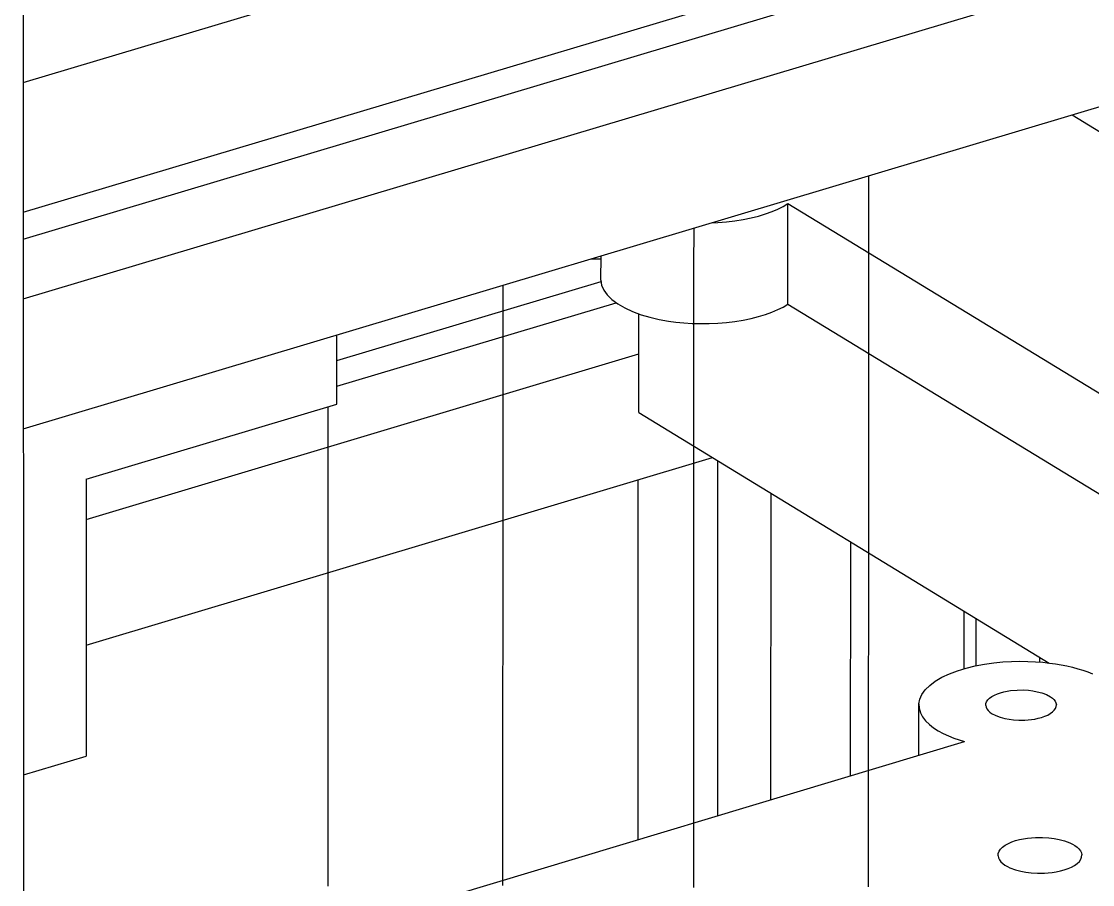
# Model space of a CAD drawing. Header units: millimetres. Extents: x -320 to 323, y -425 to 415.
# Drawn here: x -16.7 to 40.1, y -133.3 to -87.6 of the extents above; entities that cross this region are included whole.
import ezdxf

# ---------------------------------------------------------------- set-up
doc = ezdxf.new("R2010")
doc.units = ezdxf.units.MM
doc.layers.add('SKETCH', color=5, linetype='Continuous')
doc.layers.add('VISIBLE', color=7, linetype='Continuous')

msp = doc.modelspace()

# ---------------------------------------------------------------- linework, layer by layer
at = {"layer": 'SKETCH', "flags": 128}
for points in [[(28.224, -133.444), (28.225, -133.233), (28.225, -133.023), (28.225, -132.813), (28.225, -132.602), (28.225, -132.391), (28.225, -132.18), (28.225, -131.968), (28.226, -131.757), (28.226, -131.545), (28.226, -131.333), (28.226, -131.121), (28.226, -130.909), (28.226, -130.697), (28.226, -130.485), (28.227, -130.273), (28.227, -130.062), (28.227, -129.85), (28.227, -129.64), (28.227, -129.429), (28.227, -129.219), (28.227, -129.009), (28.227, -128.8), (28.228, -128.592), (28.228, -128.384), (28.228, -128.176), (28.228, -127.97), (28.228, -127.764), (28.228, -127.569), (28.228, -127.375), (28.229, -127.181), (28.229, -126.988), (28.229, -126.796), (28.229, -126.604), (28.229, -126.413), (28.229, -126.222), (28.229, -126.031), (28.229, -125.841), (28.23, -125.651), (28.23, -125.461), (28.23, -125.272), (28.23, -125.083), (28.23, -124.893), (28.23, -124.704), (28.23, -124.515), (28.23, -124.326), (28.231, -124.136), (28.231, -123.947), (28.231, -123.757), (28.231, -123.567), (28.231, -123.377), (28.231, -123.186), (28.231, -122.995), (28.231, -122.805), (28.232, -122.614), (28.232, -122.423), (28.232, -122.232), (28.232, -122.042), (28.232, -121.851), (28.232, -121.66), (28.232, -121.469), (28.232, -121.278), (28.233, -121.088), (28.233, -120.897), (28.233, -120.706), (28.233, -120.515), (28.233, -120.324), (28.233, -120.134), (28.233, -119.943), (28.233, -119.752), (28.234, -119.561), (28.234, -119.37), (28.234, -119.18), (28.234, -118.989), (28.234, -118.798), (28.234, -118.607), (28.234, -118.416), (28.234, -118.226), (28.235, -118.035), (28.235, -117.844), (28.235, -117.653), (28.235, -117.462), (28.235, -117.271), (28.235, -117.081), (28.235, -116.89), (28.235, -116.699), (28.236, -116.508), (28.236, -116.317), (28.236, -116.126), (28.236, -115.936), (28.236, -115.745), (28.236, -115.554), (28.236, -115.363), (28.236, -115.172), (28.237, -114.981), (28.237, -114.79), (28.237, -114.6), (28.237, -114.409), (28.237, -114.218), (28.237, -114.027), (28.237, -113.836), (28.237, -113.645), (28.238, -113.455), (28.238, -113.264), (28.238, -113.073), (28.238, -112.882), (28.238, -112.691), (28.238, -112.5), (28.238, -112.31), (28.238, -112.119), (28.239, -111.928), (28.239, -111.737), (28.239, -111.546), (28.239, -111.355), (28.239, -111.165), (28.239, -110.974), (28.239, -110.783), (28.239, -110.592), (28.24, -110.401), (28.24, -110.21), (28.24, -110.02), (28.24, -109.829), (28.24, -109.638), (28.24, -109.447), (28.24, -109.256), (28.241, -109.065), (28.241, -108.874), (28.241, -108.683), (28.241, -108.492), (28.241, -108.302), (28.241, -108.111), (28.241, -107.92), (28.241, -107.729), (28.242, -107.538), (28.242, -107.347), (28.242, -107.156), (28.242, -106.965), (28.242, -106.774), (28.242, -106.583), (28.242, -106.392), (28.242, -106.201), (28.243, -106.011), (28.243, -105.82), (28.243, -105.629), (28.243, -105.438), (28.243, -105.247), (28.243, -105.056), (28.243, -104.865), (28.243, -104.674), (28.244, -104.483), (28.244, -104.292), (28.244, -104.101), (28.244, -103.91), (28.244, -103.719), (28.244, -103.528), (28.244, -103.337), (28.244, -103.146), (28.245, -102.955), (28.245, -102.764), (28.245, -102.574), (28.245, -102.383), (28.245, -102.192), (28.245, -102.001), (28.245, -101.81), (28.245, -101.619), (28.246, -101.428), (28.246, -101.237), (28.246, -101.046), (28.246, -100.855), (28.246, -100.664), (28.246, -100.473), (28.246, -100.282), (28.246, -100.091), (28.247, -99.9), (28.247, -99.709), (28.247, -99.518), (28.247, -99.327), (28.247, -99.136), (28.247, -98.945), (28.247, -98.754), (28.247, -98.563), (28.248, -98.372), (28.248, -98.181), (28.248, -97.99), (28.248, -97.799), (28.248, -97.608), (28.248, -97.417), (28.248, -97.226), (28.248, -97.035), (28.249, -96.844), (28.249, -96.653), (28.249, -96.462), (28.249, -96.271), (28.249, -96.08), (28.249, -95.889), (28.249, -95.75)], [(18.956, -133.481), (18.957, -133.269), (18.957, -133.057), (18.957, -132.845), (18.957, -132.634), (18.957, -132.423), (18.957, -132.213), (18.957, -132.002), (18.957, -131.793), (18.957, -131.584), (18.957, -131.375), (18.957, -131.167), (18.958, -130.96), (18.958, -130.753), (18.958, -130.548), (18.958, -130.353), (18.958, -130.159), (18.958, -129.965), (18.958, -129.772), (18.958, -129.58), (18.958, -129.388), (18.958, -129.197), (18.958, -129.006), (18.959, -128.815), (18.959, -128.625), (18.959, -128.435), (18.959, -128.246), (18.959, -128.056), (18.959, -127.867), (18.959, -127.678), (18.959, -127.489), (18.959, -127.299), (18.959, -127.11), (18.959, -126.921), (18.959, -126.731), (18.96, -126.542), (18.96, -126.352), (18.96, -126.162), (18.96, -125.971), (18.96, -125.781), (18.96, -125.59), (18.96, -125.399), (18.96, -125.208), (18.96, -125.018), (18.96, -124.827), (18.96, -124.636), (18.96, -124.446), (18.961, -124.255), (18.961, -124.064), (18.961, -123.873), (18.961, -123.683), (18.961, -123.492), (18.961, -123.301), (18.961, -123.11), (18.961, -122.92), (18.961, -122.729), (18.961, -122.538), (18.961, -122.348), (18.961, -122.157), (18.962, -121.966), (18.962, -121.775), (18.962, -121.585), (18.962, -121.394), (18.962, -121.203), (18.962, -121.012), (18.962, -120.822), (18.962, -120.631), (18.962, -120.44), (18.962, -120.249), (18.962, -120.059), (18.963, -119.868), (18.963, -119.677), (18.963, -119.486), (18.963, -119.296), (18.963, -119.105), (18.963, -118.914), (18.963, -118.723), (18.963, -118.532), (18.963, -118.342), (18.963, -118.151), (18.963, -117.96), (18.963, -117.769), (18.964, -117.579), (18.964, -117.388), (18.964, -117.197), (18.964, -117.006), (18.964, -116.815), (18.964, -116.625), (18.964, -116.434), (18.964, -116.243), (18.964, -116.052), (18.964, -115.861), (18.964, -115.67), (18.964, -115.48), (18.965, -115.289), (18.965, -115.098), (18.965, -114.907), (18.965, -114.716), (18.965, -114.525), (18.965, -114.335), (18.965, -114.144), (18.965, -113.953), (18.965, -113.762), (18.965, -113.571), (18.965, -113.38), (18.965, -113.189), (18.966, -112.999), (18.966, -112.808), (18.966, -112.617), (18.966, -112.426), (18.966, -112.235), (18.966, -112.044), (18.966, -111.853), (18.966, -111.663), (18.966, -111.472), (18.966, -111.281), (18.966, -111.09), (18.966, -110.899), (18.967, -110.708), (18.967, -110.518), (18.967, -110.327), (18.967, -110.136), (18.967, -109.945), (18.967, -109.754), (18.967, -109.563), (18.967, -109.372), (18.967, -109.182), (18.967, -108.991), (18.967, -108.8), (18.967, -108.609), (18.968, -108.418), (18.968, -108.227), (18.968, -108.036), (18.968, -107.846), (18.968, -107.655), (18.968, -107.464), (18.968, -107.273), (18.968, -107.082), (18.968, -106.891), (18.968, -106.7), (18.968, -106.509), (18.969, -106.319), (18.969, -106.128), (18.969, -105.937), (18.969, -105.746), (18.969, -105.555), (18.969, -105.364), (18.969, -105.173), (18.969, -104.982), (18.969, -104.791), (18.969, -104.601), (18.969, -104.41), (18.969, -104.219), (18.97, -104.028), (18.97, -103.837), (18.97, -103.646), (18.97, -103.455), (18.97, -103.264), (18.97, -103.073), (18.97, -102.882), (18.97, -102.692), (18.97, -102.501), (18.97, -102.31), (18.97, -102.119), (18.97, -101.928), (18.971, -101.737), (18.971, -101.546), (18.971, -101.355), (18.971, -101.164), (18.971, -100.973), (18.971, -100.782), (18.971, -100.591), (18.971, -100.4), (18.971, -100.209), (18.971, -100.019), (18.971, -99.828), (18.971, -99.637), (18.972, -99.446), (18.972, -99.255), (18.972, -99.064), (18.972, -98.873), (18.972, -98.682), (18.972, -98.526)], [(8.842, -133.364), (8.842, -133.154), (8.842, -132.944), (8.842, -132.734), (8.842, -132.524), (8.842, -132.314), (8.842, -132.104), (8.842, -131.894), (8.842, -131.684), (8.842, -131.474), (8.843, -131.264), (8.843, -131.054), (8.843, -130.844), (8.843, -130.634), (8.843, -130.424), (8.843, -130.214), (8.843, -130.004), (8.843, -129.794), (8.843, -129.584), (8.843, -129.373), (8.843, -129.163), (8.843, -128.953), (8.843, -128.743), (8.843, -128.533), (8.843, -128.323), (8.843, -128.113), (8.843, -127.903), (8.843, -127.693), (8.843, -127.483), (8.843, -127.273), (8.843, -127.063), (8.843, -126.853), (8.843, -126.643), (8.844, -126.433), (8.844, -126.223), (8.844, -126.013), (8.844, -125.803), (8.844, -125.593), (8.844, -125.383), (8.844, -125.172), (8.844, -124.962), (8.844, -124.752), (8.844, -124.542), (8.844, -124.332), (8.844, -124.122), (8.844, -123.912), (8.844, -123.702), (8.844, -123.492), (8.844, -123.282), (8.844, -123.072), (8.844, -122.862), (8.844, -122.651), (8.844, -122.441), (8.844, -122.231), (8.844, -122.021), (8.844, -121.811), (8.845, -121.601), (8.845, -121.391), (8.845, -121.181), (8.845, -120.971), (8.845, -120.76), (8.845, -120.55), (8.845, -120.339), (8.845, -120.127), (8.845, -119.916), (8.845, -119.704), (8.845, -119.493), (8.845, -119.281), (8.845, -119.069), (8.845, -118.857), (8.845, -118.646), (8.845, -118.434), (8.845, -118.223), (8.845, -118.012), (8.845, -117.801), (8.845, -117.591), (8.845, -117.381), (8.845, -117.171), (8.845, -116.962), (8.846, -116.754), (8.846, -116.546), (8.846, -116.339), (8.846, -116.133), (8.846, -115.927), (8.846, -115.732), (8.846, -115.537), (8.846, -115.343), (8.846, -115.15), (8.846, -114.957), (8.846, -114.765), (8.846, -114.573), (8.846, -114.381), (8.846, -114.19), (8.846, -114), (8.846, -113.809), (8.846, -113.619), (8.846, -113.429), (8.846, -113.239), (8.846, -113.049), (8.846, -112.859), (8.846, -112.67), (8.846, -112.48), (8.846, -112.29), (8.847, -112.1), (8.847, -111.91), (8.847, -111.719), (8.847, -111.529), (8.847, -111.337), (8.847, -111.146), (8.847, -110.955), (8.847, -110.764), (8.847, -110.573), (8.847, -110.381), (8.847, -110.19), (8.847, -109.999), (8.847, -109.808), (8.847, -109.616), (8.847, -109.425), (8.847, -109.234), (8.847, -109.043), (8.847, -108.851), (8.847, -108.66), (8.847, -108.469), (8.847, -108.278), (8.847, -108.086), (8.847, -107.895), (8.847, -107.704), (8.847, -107.513), (8.847, -107.321), (8.848, -107.13), (8.848, -106.939), (8.848, -106.748), (8.848, -106.556), (8.848, -106.365), (8.848, -106.174), (8.848, -105.982), (8.848, -105.791), (8.848, -105.6), (8.848, -105.408), (8.848, -105.217), (8.848, -105.026), (8.848, -104.834), (8.848, -104.643), (8.848, -104.452), (8.848, -104.261), (8.848, -104.069), (8.848, -103.878), (8.848, -103.687), (8.848, -103.495), (8.848, -103.304), (8.848, -103.113), (8.848, -102.921), (8.848, -102.73), (8.848, -102.538), (8.849, -102.347), (8.849, -102.156), (8.849, -101.964), (8.849, -101.773), (8.849, -101.582), (8.849, -101.555)], [(-0.419, -133.413), (-0.419, -133.203), (-0.419, -132.993), (-0.419, -132.783), (-0.419, -132.573), (-0.419, -132.363), (-0.419, -132.153), (-0.419, -131.943), (-0.419, -131.733), (-0.419, -131.523), (-0.419, -131.313), (-0.419, -131.103), (-0.419, -130.892), (-0.419, -130.682), (-0.419, -130.472), (-0.419, -130.262), (-0.419, -130.052), (-0.419, -129.842), (-0.419, -129.632), (-0.419, -129.422), (-0.419, -129.212), (-0.419, -129.002), (-0.419, -128.791), (-0.419, -128.581), (-0.419, -128.371), (-0.419, -128.161), (-0.419, -127.951), (-0.419, -127.741), (-0.419, -127.531), (-0.419, -127.321), (-0.419, -127.11), (-0.419, -126.9), (-0.419, -126.69), (-0.419, -126.48), (-0.419, -126.27), (-0.419, -126.06), (-0.419, -125.85), (-0.419, -125.64), (-0.419, -125.429), (-0.419, -125.219), (-0.419, -125.009), (-0.419, -124.799), (-0.419, -124.589), (-0.419, -124.379), (-0.419, -124.168), (-0.419, -123.958), (-0.419, -123.748), (-0.419, -123.538), (-0.419, -123.327), (-0.419, -123.116), (-0.419, -122.905), (-0.419, -122.693), (-0.419, -122.481), (-0.419, -122.269), (-0.419, -122.058), (-0.419, -121.846), (-0.419, -121.634), (-0.419, -121.422), (-0.419, -121.211), (-0.419, -120.999), (-0.419, -120.788), (-0.419, -120.577), (-0.419, -120.367), (-0.419, -120.157), (-0.419, -119.947), (-0.419, -119.738), (-0.419, -119.53), (-0.419, -119.322), (-0.419, -119.115), (-0.419, -118.909), (-0.419, -118.704), (-0.419, -118.509), (-0.419, -118.315), (-0.419, -118.121), (-0.419, -117.929), (-0.419, -117.737), (-0.419, -117.545), (-0.419, -117.354), (-0.419, -117.163), (-0.419, -116.973), (-0.419, -116.783), (-0.419, -116.593), (-0.419, -116.404), (-0.419, -116.214), (-0.419, -116.025), (-0.419, -115.836), (-0.419, -115.647), (-0.419, -115.458), (-0.419, -115.269), (-0.419, -115.08), (-0.419, -114.891), (-0.419, -114.702), (-0.419, -114.512), (-0.419, -114.322), (-0.419, -114.132), (-0.419, -113.941), (-0.419, -113.751), (-0.419, -113.56), (-0.419, -113.37), (-0.419, -113.179), (-0.419, -112.988), (-0.419, -112.798), (-0.419, -112.607), (-0.419, -112.417), (-0.419, -112.226), (-0.419, -112.036), (-0.419, -111.845), (-0.419, -111.655), (-0.419, -111.464), (-0.419, -111.274), (-0.419, -111.083), (-0.419, -110.893), (-0.419, -110.702), (-0.419, -110.511), (-0.419, -110.321), (-0.419, -110.13), (-0.419, -109.94), (-0.419, -109.749), (-0.419, -109.559), (-0.419, -109.368), (-0.419, -109.178), (-0.419, -108.987), (-0.419, -108.797), (-0.419, -108.606), (-0.419, -108.415), (-0.419, -108.225), (-0.419, -108.034), (-0.419, -107.997)]]:
    msp.add_lwpolyline(points, dxfattribs=at)
at = {"layer": 'VISIBLE'}
for p, q in [((-16.689, 149.351), (-16.468, -419.84)), ((-16.596, -90.804), (304.728, 5.158)), ((-16.593, -97.692), (304.679, -1.675)), ((-16.593, -99.108), (301.121, -4.141)), ((-16.591, -102.282), (304.647, -6.229)), ((-16.589, -109.166), (304.598, -13.058)), ((-16.596, -90.804), (-16.596, -90.804)), ((39.014, -92.528), (87.331, -121.906)), ((22.766, -97.775), (23.11, -97.651)), ((23.11, -97.651), (23.422, -97.518)), ((23.422, -97.518), (23.702, -97.377)), ((23.702, -97.377), (23.949, -97.231)), ((23.946, -102.564), (23.949, -97.231)), ((23.949, -97.231), (48.696, -112.3)), ((-16.593, -97.691), (-16.593, -97.692)), ((19.89, -98.251), (20.238, -98.235)), ((20.238, -98.235), (20.695, -98.198)), ((20.695, -98.198), (21.143, -98.144)), ((21.143, -98.144), (21.579, -98.074)), ((21.579, -98.074), (21.998, -97.988)), ((21.998, -97.988), (22.395, -97.888)), ((22.395, -97.888), (22.766, -97.775)), ((13.545, -100.149), (13.718, -100.153)), ((13.718, -100.153), (14.041, -100.151)), ((14.04, -101.28), (14.041, -100.001)), ((0.043, -105.549), (14.051, -101.357)), ((14.04, -101.28), (14.075, -101.545)), ((14.04, -101.28), (14.075, -101.545)), ((14.04, -101.28), (14.04, -101.28)), ((14.075, -101.545), (14.183, -101.809)), ((14.183, -101.809), (14.363, -102.068)), ((14.363, -102.068), (14.613, -102.317)), ((14.363, -102.068), (14.613, -102.317)), ((-16.591, -102.282), (-16.591, -102.282)), ((0.043, -106.914), (14.84, -102.485)), ((14.613, -102.317), (14.927, -102.549)), ((14.613, -102.317), (14.927, -102.549)), ((14.927, -102.549), (15.297, -102.762)), ((15.297, -102.762), (15.712, -102.952)), ((23.419, -102.851), (23.699, -102.71)), ((23.699, -102.71), (23.946, -102.564)), ((23.946, -102.564), (44.576, -115.132)), ((15.712, -102.952), (16.162, -103.117)), ((16.044, -108.304), (16.046, -103.074)), ((16.162, -103.117), (16.635, -103.255)), ((16.635, -103.255), (17.122, -103.368)), ((21.577, -103.407), (21.995, -103.321)), ((21.995, -103.321), (22.392, -103.221)), ((21.995, -103.321), (22.392, -103.221)), ((22.392, -103.221), (22.764, -103.108)), ((22.764, -103.108), (23.107, -102.984)), ((23.107, -102.984), (23.419, -102.851)), ((17.122, -103.368), (17.612, -103.455)), ((17.612, -103.455), (18.015, -103.51)), ((18.015, -103.51), (18.436, -103.552)), ((18.436, -103.552), (18.873, -103.58)), ((18.873, -103.58), (19.321, -103.592)), ((18.873, -103.58), (19.321, -103.592)), ((19.321, -103.592), (19.777, -103.589)), ((19.321, -103.592), (19.777, -103.589)), ((19.777, -103.589), (20.236, -103.568)), ((20.236, -103.568), (20.692, -103.531)), ((20.692, -103.531), (21.141, -103.477)), ((21.141, -103.477), (21.577, -103.407)), ((0.043, -104.189), (0.043, -104.19)), ((0.043, -107.859), (0.043, -104.19)), ((-13.259, -113.972), (16.045, -105.198)), ((-13.26, -111.841), (0.043, -107.859)), ((0.043, -107.859), (0.043, -107.859)), ((16.044, -108.304), (37.811, -121.581)), ((16.044, -108.304), (16.044, -108.304)), ((-16.589, -109.166), (-16.589, -109.166)), ((-13.257, -120.633), (19.946, -110.684)), ((20.233, -129.669), (20.242, -110.865)), ((-13.26, -111.841), (-13.255, -126.516)), ((-13.26, -111.841), (-13.26, -111.841)), ((16.011, -130.937), (16.018, -111.861)), ((23.05, -128.824), (23.059, -112.583)), ((27.278, -127.554), (27.285, -115.161)), ((33.3, -121.881), (33.302, -118.831)), ((33.927, -121.725), (33.929, -119.213)), ((34.861, -121.573), (35.34, -121.526)), ((35.34, -121.526), (35.806, -121.499)), ((35.806, -121.499), (36.254, -121.489)), ((36.254, -121.489), (36.68, -121.495)), ((36.68, -121.495), (37.084, -121.513)), ((37.084, -121.513), (37.463, -121.543)), ((37.311, -121.531), (37.311, -121.276)), ((32.515, -122.151), (32.949, -121.987)), ((32.949, -121.987), (33.41, -121.847)), ((33.41, -121.847), (33.888, -121.732)), ((33.888, -121.732), (34.375, -121.641)), ((34.375, -121.641), (34.861, -121.573)), ((37.463, -121.543), (37.817, -121.581)), ((37.817, -121.581), (38.146, -121.627)), ((38.146, -121.627), (38.446, -121.678)), ((38.446, -121.678), (38.742, -121.737)), ((38.742, -121.737), (39.033, -121.805)), ((38.742, -121.737), (39.033, -121.805)), ((39.033, -121.805), (39.317, -121.881)), ((39.317, -121.881), (39.591, -121.964)), ((39.591, -121.964), (39.854, -122.056)), ((39.854, -122.056), (40.104, -122.155)), ((31.468, -122.764), (31.766, -122.542)), ((31.468, -122.764), (31.766, -122.542)), ((31.766, -122.542), (32.118, -122.336)), ((31.766, -122.542), (32.118, -122.336)), ((32.118, -122.336), (32.515, -122.151)), ((31.052, -123.243), (31.228, -123)), ((31.228, -123), (31.468, -122.764)), ((31.228, -123), (31.468, -122.764)), ((34.898, -123.283), (35.055, -123.215)), ((35.055, -123.215), (35.224, -123.157)), ((35.224, -123.157), (35.4, -123.109)), ((35.4, -123.109), (35.581, -123.071)), ((35.581, -123.071), (35.761, -123.043)), ((35.761, -123.043), (36.109, -123.013)), ((36.109, -123.013), (36.426, -123.01)), ((36.426, -123.01), (36.706, -123.027)), ((36.706, -123.027), (36.945, -123.056)), ((36.945, -123.056), (37.174, -123.099)), ((37.174, -123.099), (37.413, -123.163)), ((37.413, -123.163), (37.653, -123.252)), ((30.89, -126.47), (30.892, -123.738)), ((30.892, -123.738), (30.94, -123.491)), ((30.892, -123.738), (30.94, -123.491)), ((30.892, -123.738), (30.905, -123.98)), ((30.94, -123.491), (31.052, -123.243)), ((30.94, -123.491), (31.052, -123.243)), ((34.439, -123.829), (34.447, -123.732)), ((34.447, -123.732), (34.484, -123.634)), ((34.484, -123.634), (34.549, -123.538)), ((34.549, -123.538), (34.642, -123.446)), ((34.642, -123.446), (34.759, -123.36)), ((34.759, -123.36), (34.898, -123.283)), ((37.653, -123.252), (37.876, -123.37)), ((37.876, -123.37), (37.973, -123.441)), ((37.973, -123.441), (38.056, -123.52)), ((38.056, -123.52), (38.121, -123.605)), ((38.121, -123.605), (38.165, -123.696)), ((38.165, -123.696), (38.184, -123.791)), ((38.176, -123.889), (38.184, -123.791)), ((38.176, -123.889), (38.184, -123.791)), ((38.184, -123.791), (38.184, -123.791)), ((30.905, -123.98), (30.973, -124.213)), ((30.973, -124.213), (31.092, -124.435)), ((34.439, -123.829), (34.439, -123.829)), ((34.439, -123.829), (34.458, -123.925)), ((34.458, -123.925), (34.502, -124.016)), ((34.502, -124.016), (34.567, -124.101)), ((34.567, -124.101), (34.65, -124.179)), ((34.65, -124.179), (34.747, -124.25)), ((34.747, -124.25), (34.969, -124.369)), ((34.969, -124.369), (35.21, -124.458)), ((37.568, -124.406), (37.725, -124.338)), ((37.568, -124.406), (37.725, -124.338)), ((37.725, -124.338), (37.864, -124.26)), ((37.725, -124.338), (37.864, -124.26)), ((37.864, -124.26), (37.981, -124.175)), ((37.981, -124.175), (38.074, -124.083)), ((37.981, -124.175), (38.074, -124.083)), ((38.074, -124.083), (38.139, -123.987)), ((38.074, -124.083), (38.139, -123.987)), ((38.139, -123.987), (38.176, -123.889)), ((38.139, -123.987), (38.176, -123.889)), ((31.092, -124.435), (31.254, -124.643)), ((31.254, -124.643), (31.451, -124.836)), ((31.451, -124.836), (31.678, -125.013)), ((35.21, -124.458), (35.449, -124.522)), ((35.449, -124.522), (35.678, -124.565)), ((35.678, -124.565), (35.917, -124.594)), ((35.917, -124.594), (36.197, -124.611)), ((36.197, -124.611), (36.514, -124.608)), ((36.514, -124.608), (36.862, -124.577)), ((36.862, -124.577), (37.042, -124.549)), ((37.042, -124.549), (37.223, -124.512)), ((37.223, -124.512), (37.4, -124.464)), ((37.4, -124.464), (37.568, -124.406)), ((31.678, -125.013), (31.926, -125.173)), ((31.926, -125.173), (32.191, -125.317)), ((32.191, -125.317), (32.466, -125.445)), ((32.466, -125.445), (32.747, -125.558)), ((-16.576, -140.721), (33.312, -125.743)), ((32.747, -125.558), (33.03, -125.657)), ((33.03, -125.657), (33.312, -125.743)), ((33.312, -125.743), (33.312, -125.743)), ((-16.582, -127.513), (-13.255, -126.516)), ((-13.255, -126.516), (-13.255, -126.516)), ((-16.582, -127.513), (-16.582, -127.513)), ((35.475, -131.237), (35.64, -131.145)), ((35.64, -131.145), (35.825, -131.064)), ((35.825, -131.064), (36.025, -130.996)), ((36.025, -130.996), (36.235, -130.939)), ((36.235, -130.939), (36.449, -130.894)), ((36.449, -130.894), (36.662, -130.861)), ((36.662, -130.861), (36.872, -130.838)), ((36.872, -130.838), (37.074, -130.825)), ((37.074, -130.825), (37.451, -130.821)), ((37.451, -130.821), (37.782, -130.841)), ((37.782, -130.841), (38.066, -130.876)), ((38.066, -130.876), (38.336, -130.927)), ((38.336, -130.927), (38.62, -131.002)), ((38.62, -131.002), (38.905, -131.108)), ((38.905, -131.108), (39.041, -131.174)), ((39.041, -131.174), (39.169, -131.249)), ((35.095, -131.793), (35.105, -131.678)), ((35.105, -131.678), (35.148, -131.561)), ((35.148, -131.561), (35.226, -131.447)), ((35.226, -131.447), (35.336, -131.338)), ((35.336, -131.338), (35.475, -131.237)), ((39.169, -131.249), (39.284, -131.333)), ((39.284, -131.333), (39.382, -131.426)), ((39.382, -131.426), (39.459, -131.527)), ((39.459, -131.527), (39.511, -131.635)), ((39.511, -131.635), (39.534, -131.748)), ((39.524, -131.864), (39.534, -131.748)), ((39.534, -131.748), (39.534, -131.748)), ((35.095, -131.794), (35.095, -131.793)), ((35.095, -131.793), (35.118, -131.906)), ((35.118, -131.906), (35.17, -132.014)), ((35.17, -132.014), (35.247, -132.115)), ((35.247, -132.115), (35.345, -132.208)), ((35.345, -132.208), (35.46, -132.293)), ((35.46, -132.293), (35.588, -132.368)), ((38.99, -132.396), (39.154, -132.304)), ((38.99, -132.396), (39.154, -132.304)), ((39.154, -132.304), (39.294, -132.203)), ((39.154, -132.304), (39.294, -132.203)), ((39.294, -132.203), (39.404, -132.094)), ((39.294, -132.203), (39.404, -132.094)), ((39.404, -132.094), (39.481, -131.98)), ((39.404, -132.094), (39.481, -131.98)), ((39.481, -131.98), (39.524, -131.864)), ((39.481, -131.98), (39.524, -131.864)), ((35.588, -132.368), (35.724, -132.433)), ((35.724, -132.433), (36.009, -132.539)), ((36.009, -132.539), (36.293, -132.615)), ((36.293, -132.615), (36.563, -132.666)), ((36.563, -132.666), (36.847, -132.701)), ((36.847, -132.701), (37.178, -132.72)), ((37.178, -132.72), (37.555, -132.717)), ((37.555, -132.717), (37.758, -132.703)), ((37.758, -132.703), (37.967, -132.681)), ((37.967, -132.681), (38.181, -132.647)), ((38.181, -132.647), (38.395, -132.603)), ((38.395, -132.603), (38.604, -132.546)), ((38.604, -132.546), (38.804, -132.477)), ((38.804, -132.477), (38.99, -132.396)), ((38.804, -132.477), (38.99, -132.396))]:
    msp.add_line(p, q, dxfattribs=at)

doc.saveas('drawing.dxf')
